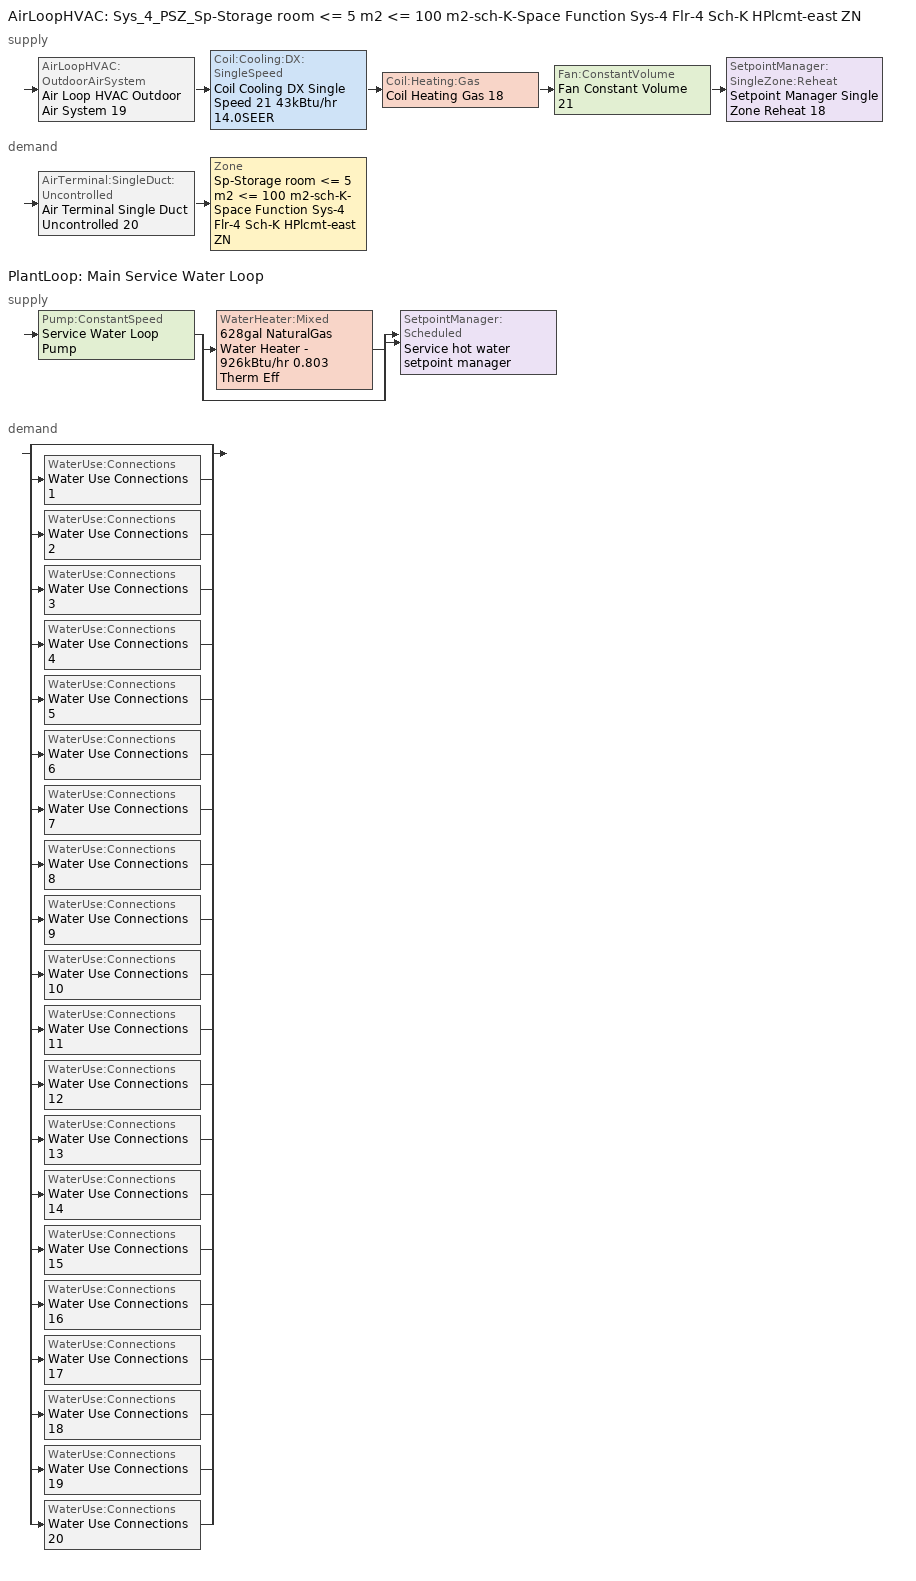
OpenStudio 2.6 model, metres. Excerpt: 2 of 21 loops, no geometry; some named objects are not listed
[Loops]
AirLoopHVAC 'Sys_4_PSZ_Sp-Storage room <= 5 m2 <= 100 m2-sch-K-Space Function Sys-4 Flr-4 Sch-K HPlcmt-east ZN'
 supply: AirLoopHVAC:OutdoorAirSystem 'Air Loop HVAC Outdoor Air System 19' > Coil:Cooling:DX:SingleSpeed 'Coil Cooling DX Single Speed 21 43kBtu/hr 14.0SEER' > Coil:Heating:Gas 'Coil Heating Gas 18' > Fan:ConstantVolume 'Fan Constant Volume 21' > SetpointManager:SingleZone:Reheat 'Setpoint Manager Single Zone Reheat 18'
 demand: AirTerminal:SingleDuct:Uncontrolled 'Air Terminal Single Duct Uncontrolled 20' > Zone 'Sp-Storage room <= 5 m2 <= 100 m2-sch-K-Space Function Sys-4 Flr-4 Sch-K HPlcmt-east ZN'
PlantLoop 'Main Service Water Loop'
 supply: Pump:ConstantSpeed 'Service Water Loop Pump' > split
  | WaterHeater:Mixed '628gal NaturalGas Water Heater - 926kBtu/hr 0.803 Therm Eff'
  | bypass
  join > SetpointManager:Scheduled 'Service hot water setpoint manager'
 demand: split
  | bypass
  | WaterUse:Connections 'Water Use Connections 1'
  | WaterUse:Connections 'Water Use Connections 2'
  | WaterUse:Connections 'Water Use Connections 3'
  | WaterUse:Connections 'Water Use Connections 4'
  | WaterUse:Connections 'Water Use Connections 5'
  | WaterUse:Connections 'Water Use Connections 6'
  | WaterUse:Connections 'Water Use Connections 7'
  | WaterUse:Connections 'Water Use Connections 8'
  | WaterUse:Connections 'Water Use Connections 9'
  | WaterUse:Connections 'Water Use Connections 10'
  | WaterUse:Connections 'Water Use Connections 11'
  | WaterUse:Connections 'Water Use Connections 12'
  | WaterUse:Connections 'Water Use Connections 13'
  | WaterUse:Connections 'Water Use Connections 14'
  | WaterUse:Connections 'Water Use Connections 15'
  | WaterUse:Connections 'Water Use Connections 16'
  | WaterUse:Connections 'Water Use Connections 17'
  | WaterUse:Connections 'Water Use Connections 18'
  | WaterUse:Connections 'Water Use Connections 19'
  | WaterUse:Connections 'Water Use Connections 20'
[Sizing:Zone]
Sp-Storage room <= 5 m2 <= 100 m2-sch-K-Space Function Sys-4 Flr-4 Sch-K HPlcmt-east ZN: Zone Cooling Design Supply Air Temperature Input Method=SupplyAirTemperature; Zone Cooling Design Supply Air Temperature {C}=13; Zone Cooling Design Supply Air Temperature Difference {deltaC}=11.11; Zone Heating Design Supply Air Temperature Input Method=SupplyAirTemperature; Zone Heating Design Supply Air Temperature {C}=43; Zone Heating Design Supply Air Temperature Difference {deltaC}=11.11; Zone Cooling Design Supply Air Humidity Ratio {kg-H2O/kg-air}=0.0085; Zone Heating Design Supply Air Humidity Ratio {kg-H2O/kg-air}=0.008; Zone Heating Sizing Factor=1.3; Zone Cooling Sizing Factor=1.1; Cooling Design Air Flow Method=DesignDay; Heating Design Air Flow Method=DesignDay; Account for Dedicated Outdoor Air System=No; Dedicated Outdoor Air System Control Strategy=NeutralSupplyAir; Dedicated Outdoor Air Low Setpoint Temperature for Design {C}=autosize; Dedicated Outdoor Air High Setpoint Temperature for Design {C}=autosize
[Zone equipment]
Sp-Storage room <= 5 m2 <= 100 m2-sch-K-Space Function Sys-4 Flr-4 Sch-K HPlcmt-east ZN: Air Terminal Single Duct Uncontrolled 20, Zone HVAC Baseboard Convective Water 20
[PlantLoop]
Main Service Water Loop: Glycol Concentration=0; Maximum Loop Temperature {C}=60; Minimum Loop Temperature {C}=10; Plant Loop Volume {m3}=Autocalculate; Load Distribution Scheme=Optimal
[Sizing:Plant]
Main Service Water Loop: Loop Type=Heating; Design Loop Exit Temperature {C}=60; Loop Design Temperature Difference {deltaC}=5; Sizing Option=NonCoincident; Zone Timesteps in Averaging Window=1; Coincident Sizing Factor Mode=None
[AirLoopHVAC]
Sys_4_PSZ_Sp-Storage room <= 5 m2 <= 100 m2-sch-K-Space Function Sys-4 Flr-4 Sch-K HPlcmt-east ZN: Availability Schedule=Sys_4_PSZ_Sp-Storage room <= 5 m2 <= 100 m2-sch-K-Space Function Sys-4 Flr-4 Sch-K HPlcmt-east ZN Occ Sch; Design Supply Air Flow Rate {m3/s}=AutoSize
[Sizing:System]
Sys_4_PSZ_Sp-Storage room <= 5 m2 <= 100 m2-sch-K-Space Function Sys-4 Flr-4 Sch-K HPlcmt-east ZN: Type of Load to Size On=Sensible; Design Outdoor Air Flow Rate {m3/s}=Autosize; Minimum System Air Flow Ratio=1; Preheat Design Temperature {C}=7; Preheat Design Humidity Ratio {kg-H2O/kg-Air}=0.008; Precool Design Temperature {C}=13; Precool Design Humidity Ratio {kg-H2O/kg-Air}=0.008; Central Cooling Design Supply Air Temperature {C}=13; Central Heating Design Supply Air Temperature {C}=43; Sizing Option=NonCoincident; 100% Outdoor Air in Cooling=No; 100% Outdoor Air in Heating=No; Central Cooling Design Supply Air Humidity Ratio {kg-H2O/kg-Air}=0.0085; Central Heating Design Supply Air Humidity Ratio {kg-H2O/kg-Air}=0.008; Cooling Design Air Flow Method=DesignDay; Cooling Design Air Flow Rate {m3/s}=0; Heating Design Air Flow Method=DesignDay; Heating Design Air Flow Rate {m3/s}=0; System Outdoor Air Method=ZoneSum; Zone Maximum Outdoor Air Fraction=1; Cooling Supply Air Flow Rate Per Floor Area {m3/s-m2}=0.00996765; Cooling Fraction of Autosized Cooling Supply Air Flow Rate=1; Cooling Supply Air Flow Rate Per Unit Cooling Capacity {m3/s-W}=3.94755e-05; Heating Supply Air Flow Rate Per Floor Area {m3/s-m2}=0.00996765; Heating Fraction of Autosized Heating Supply Air Flow Rate=1; Heating Fraction of Autosized Cooling Supply Air Flow Rate=1; Heating Supply Air Flow Rate Per Unit Heating Capacity {m3/s-W}=3.15882e-05; Cooling Design Capacity Method=CoolingDesignCapacity; Cooling Design Capacity {W}=autosize; Cooling Design Capacity Per Floor Area {W/m2}=234.7; Fraction of Autosized Cooling Design Capacity=1; Heating Design Capacity Method=HeatingDesignCapacity; Heating Design Capacity {W}=autosize; Heating Design Capacity Per Floor Area {W/m2}=157; Fraction of Autosized Heating Design Capacity=1; Central Cooling Capacity Control Method=OnOff
[Fan:ConstantVolume]
Fan Constant Volume 21: Availability Schedule=Always On Discrete; Fan Efficiency=0.39975; Pressure Rise {Pa}=640; Maximum Flow Rate {m3/s}=AutoSize; Motor Efficiency=0.615
[Coil:Cooling:DX:SingleSpeed]
Coil Cooling DX Single Speed 21 43kBtu/hr 14.0SEER: Availability Schedule=Always On Discrete; Rated Total Cooling Capacity {W}=autosize; Rated Sensible Heat Ratio=autosize; Rated COP {W/W}=3.8248; Rated Air Flow Rate {m3/s}=autosize; Rated Evaporator Fan Power Per Volume Flow Rate {W/(m3/s)}=773.3; Total Cooling Capacity Function of Temperature Curve=DXCOOL-NECB2011-REF-CAPFT; Total Cooling Capacity Function of Flow Fraction Curve=DXCOOL-NECB2011-REF-CAPFFLOW; Energy Input Ratio Function of Temperature Curve=DXCOOL-NECB2011-REF-COOLEIRFT; Energy Input Ratio Function of Flow Fraction Curve=DXCOOL-NECB2011-REF-COOLEIRFFLOW; Part Load Fraction Correlation Curve=DXCOOL-NECB2011-REF-COOLPLFFPLR; Condenser Type=AirCooled; Evaporative Condenser Effectiveness=0; Evaporative Condenser Air Flow Rate {m3/s}=Autosize; Evaporative Condenser Pump Rated Power Consumption {W}=Autosize; Crankcase Heater Capacity {W}=0; Maximum Outdoor Dry-Bulb Temperature for Crankcase Heater Operation {C}=0; Basin Heater Capacity {W/K}=0; Basin Heater Setpoint Temperature {C}=10
[Controller:OutdoorAir]
Controller Outdoor Air 19: Minimum Outdoor Air Flow Rate {m3/s}=autosize; Maximum Outdoor Air Flow Rate {m3/s}=Autosize; Economizer Control Type=NoEconomizer; Economizer Control Action Type=ModulateFlow; Economizer Maximum Limit Dry-Bulb Temperature {C}=28; Economizer Maximum Limit Enthalpy {J/kg}=64000; Economizer Minimum Limit Dry-Bulb Temperature {C}=-100; Lockout Type=NoLockout; Minimum Limit Type=FixedMinimum; Minimum Outdoor Air Schedule=Sys_4_PSZ_Sp-Storage room <= 5 m2 <= 100 m2-sch-K-Space Function Sys-4 Flr-4 Sch-K HPlcmt-east ZN Occ Sch; Controller Mechanical Ventilation=Controller Mechanical Ventilation 19; High Humidity Control=No; Heat Recovery Bypass Control Type=BypassWhenOAFlowGreaterThanMinimum
[Controller:MechanicalVentilation]
Controller Mechanical Ventilation 19: Availability Schedule=Always On Discrete; System Outdoor Air Method=ZoneSum
[AirLoopHVAC:OutdoorAirSystem]
Air Loop HVAC Outdoor Air System 19: Controller=Controller Outdoor Air 19
[SetpointManager:Scheduled]
Service hot water setpoint manager: Control Variable=Temperature; Schedule=Service Water Loop Temp - 140F
[AirTerminal:SingleDuct:Uncontrolled]
Air Terminal Single Duct Uncontrolled 20: Availability Schedule=Always On Discrete; Maximum Air Flow Rate {m3/s}=AutoSize
[Coil:Heating:Gas]
Coil Heating Gas 18: Availability Schedule=Always On Discrete; Gas Burner Efficiency=0.924; Nominal Capacity {W}=AutoSize; Parasitic Electric Load {W}=0; Part Load Fraction Correlation Curve=FURNACE-EFFPLR-NECB2011; Parasitic Gas Load {W}=0
[SetpointManager:SingleZone:Reheat]
Setpoint Manager Single Zone Reheat 18: Minimum Supply Air Temperature {C}=13; Maximum Supply Air Temperature {C}=43; Control Zone=Sp-Storage room <= 5 m2 <= 100 m2-sch-K-Space Function Sys-4 Flr-4 Sch-K HPlcmt-east ZN
[Pump:ConstantSpeed]
Service Water Loop Pump: Rated Flow Rate {m3/s}=autosize; Rated Pump Head {Pa}=898568; Rated Power Consumption {W}=autosize; Motor Efficiency=0.865; Fraction of Motor Inefficiencies to Fluid Stream=0; Pump Control Type=Intermittent; Design Power Sizing Method=PowerPerFlowPerPressure; Design Electric Power per Unit Flow Rate {W/(m3/s)}=348701.1; Design Shaft Power per Unit Flow Rate per Unit Head {W-s/m3-Pa}=1.28205
[WaterHeater:Mixed]
628gal NaturalGas Water Heater - 926kBtu/hr 0.803 Therm Eff: Tank Volume {m3}=2.37619; Setpoint Temperature Schedule=Service Water Loop Temp - 140F; Deadband Temperature Difference {deltaC}=2; Maximum Temperature Limit {C}=82.2222; Heater Control Type=Cycle; Heater Maximum Capacity {W}=271402; Heater Fuel Type=NaturalGas; Heater Thermal Efficiency=0.803381; Part Load Factor Curve=SWH-EFFFPLR-NECB2011; Off Cycle Parasitic Fuel Consumption Rate {W}=20; Off Cycle Parasitic Fuel Type=NaturalGas; Off Cycle Parasitic Heat Fraction to Tank=0.8; On Cycle Parasitic Fuel Type=NaturalGas; On Cycle Parasitic Heat Fraction to Tank=0; Ambient Temperature Indicator=Schedule; Ambient Temperature Schedule=Water Heater Ambient Temp Schedule - 70F; Off Cycle Loss Coefficient to Ambient Temperature {W/K}=23.5944; On Cycle Loss Coefficient to Ambient Temperature {W/K}=23.5944; Use Side Effectiveness=1; Source Side Effectiveness=1; Use Side Design Flow Rate {m3/s}=autosize; Source Side Design Flow Rate {m3/s}=autosize; Indirect Water Heating Recovery Time {hr}=1.5; Source Side Flow Control Mode=IndirectHeatPrimarySetpoint
[WaterUse:Connections]
Name | Water Use Equipment Name 1
Water Use Connections 1 | Convention centre exhibit space-space function Service Water Use 0.47gal/min
Water Use Connections 2 | Dormitory living quarters-space function Service Water Use 3.16gal/min
Water Use Connections 3 | Dwelling units general-space function Service Water Use 3.16gal/min
Water Use Connections 4 | Dwelling units long-term-space function Service Water Use 4.21gal/min
Water Use Connections 5 | Storage room <= 5 m2 <= 100 m2-sch-i-space function Service Water Use 0.63gal/min
Water Use Connections 6 | Storage room <= 5 m2 <= 100 m2-sch-j-space function Service Water Use 0.47gal/min
Water Use Connections 7 | Storage room <= 5 m2 <= 100 m2-sch-k-space function Service Water Use 0.47gal/min
Water Use Connections 8 | Storage room > 100 m2-sch-a-space function Service Water Use 0.63gal/min
Water Use Connections 9 | Storage room > 100 m2-sch-b-space function Service Water Use 0.47gal/min
Water Use Connections 10 | Storage room > 100 m2-sch-c-space function Service Water Use 0.47gal/min
Water Use Connections 11 | Storage room > 100 m2-sch-d-space function Service Water Use 0.47gal/min
Water Use Connections 12 | Storage room > 100 m2-sch-e-space function Service Water Use 0.47gal/min
Water Use Connections 13 | Storage room > 100 m2-sch-f-space function Service Water Use 0.47gal/min
Water Use Connections 14 | Storage room > 100 m2-sch-g-space function Service Water Use 0.47gal/min
Water Use Connections 15 | Storage room > 100 m2-sch-h-space function Service Water Use 0.47gal/min
Water Use Connections 16 | Storage room > 100 m2-sch-i-space function Service Water Use 0.63gal/min
Water Use Connections 17 | Storage room > 100 m2-sch-j-space function Service Water Use 0.47gal/min
Water Use Connections 18 | Storage room > 100 m2-sch-k-space function Service Water Use 0.47gal/min
Water Use Connections 19 | Vehicle maintenance area-space function Service Water Use 0.71gal/min
Water Use Connections 20 | Workshop-space function Service Water Use 0.47gal/min
[WaterUse:Equipment:Definition]
Name | Peak Flow Rate {m3/s} | Target Temperature Schedule | Sensible Fraction Schedule | Latent Fraction Schedule
Convention centre exhibit space-space function Service Water Use Def 0.47gal/min | 2.98757e-05 | Schedule Ruleset 5 | Schedule Ruleset 3 | Schedule Ruleset 4
Dormitory living quarters-space function Service Water Use Def 3.16gal/min | 0.000199171 | Schedule Ruleset 8 | Schedule Ruleset 6 | Schedule Ruleset 7
Dwelling units general-space function Service Water Use Def 3.16gal/min | 0.000199171 | Schedule Ruleset 11 | Schedule Ruleset 9 | Schedule Ruleset 10
Dwelling units long-term-space function Service Water Use Def 4.21gal/min | 0.000265562 | Schedule Ruleset 14 | Schedule Ruleset 12 | Schedule Ruleset 13
Storage room <= 5 m2 <= 100 m2-sch-i-space function Service Water Use Def 0.63gal/min | 3.98343e-05 | Schedule Ruleset 17 | Schedule Ruleset 15 | Schedule Ruleset 16
Storage room <= 5 m2 <= 100 m2-sch-j-space function Service Water Use Def 0.47gal/min | 2.98757e-05 | Schedule Ruleset 20 | Schedule Ruleset 18 | Schedule Ruleset 19
Storage room <= 5 m2 <= 100 m2-sch-k-space function Service Water Use Def 0.47gal/min | 2.98757e-05 | Schedule Ruleset 23 | Schedule Ruleset 21 | Schedule Ruleset 22
Storage room > 100 m2-sch-a-space function Service Water Use Def 0.63gal/min | 3.98343e-05 | Schedule Ruleset 26 | Schedule Ruleset 24 | Schedule Ruleset 25
Storage room > 100 m2-sch-b-space function Service Water Use Def 0.47gal/min | 2.98757e-05 | Schedule Ruleset 29 | Schedule Ruleset 27 | Schedule Ruleset 28
Storage room > 100 m2-sch-c-space function Service Water Use Def 0.47gal/min | 2.98757e-05 | Schedule Ruleset 32 | Schedule Ruleset 30 | Schedule Ruleset 31
Storage room > 100 m2-sch-d-space function Service Water Use Def 0.47gal/min | 2.98757e-05 | Schedule Ruleset 35 | Schedule Ruleset 33 | Schedule Ruleset 34
Storage room > 100 m2-sch-e-space function Service Water Use Def 0.47gal/min | 2.98757e-05 | Schedule Ruleset 38 | Schedule Ruleset 36 | Schedule Ruleset 37
Storage room > 100 m2-sch-f-space function Service Water Use Def 0.47gal/min | 2.98757e-05 | Schedule Ruleset 41 | Schedule Ruleset 39 | Schedule Ruleset 40
Storage room > 100 m2-sch-g-space function Service Water Use Def 0.47gal/min | 2.98757e-05 | Schedule Ruleset 44 | Schedule Ruleset 42 | Schedule Ruleset 43
Storage room > 100 m2-sch-h-space function Service Water Use Def 0.47gal/min | 2.98757e-05 | Schedule Ruleset 47 | Schedule Ruleset 45 | Schedule Ruleset 46
Storage room > 100 m2-sch-i-space function Service Water Use Def 0.63gal/min | 3.98343e-05 | Schedule Ruleset 50 | Schedule Ruleset 48 | Schedule Ruleset 49
Storage room > 100 m2-sch-j-space function Service Water Use Def 0.47gal/min | 2.98757e-05 | Schedule Ruleset 53 | Schedule Ruleset 51 | Schedule Ruleset 52
Storage room > 100 m2-sch-k-space function Service Water Use Def 0.47gal/min | 2.98757e-05 | Schedule Ruleset 56 | Schedule Ruleset 54 | Schedule Ruleset 55
Vehicle maintenance area-space function Service Water Use Def 0.71gal/min | 4.48135e-05 | Schedule Ruleset 59 | Schedule Ruleset 57 | Schedule Ruleset 58
Workshop-space function Service Water Use Def 0.47gal/min | 2.98757e-05 | Schedule Ruleset 62 | Schedule Ruleset 60 | Schedule Ruleset 61
[WaterUse:Equipment]
Name | Water Use Equipment Definition | Space | Flow Rate Fraction Schedule
Convention centre exhibit space-space function Service Water Use 0.47gal/min | Convention centre exhibit space-space function Service Water Use Def 0.47gal/min | Convention centre exhibit space-Space Function | NECB-C-Service Water Heating
Dormitory living quarters-space function Service Water Use 3.16gal/min | Dormitory living quarters-space function Service Water Use Def 3.16gal/min | Dormitory living quarters-Space Function | NECB-G-Service Water Heating
Dwelling units general-space function Service Water Use 3.16gal/min | Dwelling units general-space function Service Water Use Def 3.16gal/min | Dwelling units general-Space Function | NECB-G-Service Water Heating
Dwelling units long-term-space function Service Water Use 4.21gal/min | Dwelling units long-term-space function Service Water Use Def 4.21gal/min | Dwelling units long-term-Space Function | NECB-J-Service Water Heating
Storage room <= 5 m2 <= 100 m2-sch-i-space function Service Water Use 0.63gal/min | Storage room <= 5 m2 <= 100 m2-sch-i-space function Service Water Use Def 0.63gal/min | Storage room <= 5 m2 <= 100 m2-sch-I-Space Function | NECB-I-Service Water Heating
Storage room <= 5 m2 <= 100 m2-sch-j-space function Service Water Use 0.47gal/min | Storage room <= 5 m2 <= 100 m2-sch-j-space function Service Water Use Def 0.47gal/min | Storage room <= 5 m2 <= 100 m2-sch-J-Space Function | NECB-J-Service Water Heating
Storage room <= 5 m2 <= 100 m2-sch-k-space function Service Water Use 0.47gal/min | Storage room <= 5 m2 <= 100 m2-sch-k-space function Service Water Use Def 0.47gal/min | Storage room <= 5 m2 <= 100 m2-sch-K-Space Function | NECB-K-Service Water Heating
Storage room > 100 m2-sch-a-space function Service Water Use 0.63gal/min | Storage room > 100 m2-sch-a-space function Service Water Use Def 0.63gal/min | Storage room > 100 m2-sch-A-Space Function | NECB-A-Service Water Heating
Storage room > 100 m2-sch-b-space function Service Water Use 0.47gal/min | Storage room > 100 m2-sch-b-space function Service Water Use Def 0.47gal/min | Storage room > 100 m2-sch-B-Space Function | NECB-B-Service Water Heating
Storage room > 100 m2-sch-c-space function Service Water Use 0.47gal/min | Storage room > 100 m2-sch-c-space function Service Water Use Def 0.47gal/min | Storage room > 100 m2-sch-C-Space Function | NECB-C-Service Water Heating
Storage room > 100 m2-sch-d-space function Service Water Use 0.47gal/min | Storage room > 100 m2-sch-d-space function Service Water Use Def 0.47gal/min | Storage room > 100 m2-sch-D-Space Function | NECB-D-Service Water Heating
Storage room > 100 m2-sch-e-space function Service Water Use 0.47gal/min | Storage room > 100 m2-sch-e-space function Service Water Use Def 0.47gal/min | Storage room > 100 m2-sch-E-Space Function | NECB-E-Service Water Heating
Storage room > 100 m2-sch-f-space function Service Water Use 0.47gal/min | Storage room > 100 m2-sch-f-space function Service Water Use Def 0.47gal/min | Storage room > 100 m2-sch-F-Space Function | NECB-F-Service Water Heating
Storage room > 100 m2-sch-g-space function Service Water Use 0.47gal/min | Storage room > 100 m2-sch-g-space function Service Water Use Def 0.47gal/min | Storage room > 100 m2-sch-G-Space Function | NECB-G-Service Water Heating
Storage room > 100 m2-sch-h-space function Service Water Use 0.47gal/min | Storage room > 100 m2-sch-h-space function Service Water Use Def 0.47gal/min | Storage room > 100 m2-sch-H-Space Function | NECB-H-Service Water Heating
Storage room > 100 m2-sch-i-space function Service Water Use 0.63gal/min | Storage room > 100 m2-sch-i-space function Service Water Use Def 0.63gal/min | Storage room > 100 m2-sch-I-Space Function | NECB-I-Service Water Heating
Storage room > 100 m2-sch-j-space function Service Water Use 0.47gal/min | Storage room > 100 m2-sch-j-space function Service Water Use Def 0.47gal/min | Storage room > 100 m2-sch-J-Space Function | NECB-J-Service Water Heating
Storage room > 100 m2-sch-k-space function Service Water Use 0.47gal/min | Storage room > 100 m2-sch-k-space function Service Water Use Def 0.47gal/min | Storage room > 100 m2-sch-K-Space Function | NECB-K-Service Water Heating
Vehicle maintenance area-space function Service Water Use 0.71gal/min | Vehicle maintenance area-space function Service Water Use Def 0.71gal/min | Vehicle maintenance area-Space Function | NECB-E-Service Water Heating
Workshop-space function Service Water Use 0.47gal/min | Workshop-space function Service Water Use Def 0.47gal/min | Workshop-Space Function | NECB-A-Service Water Heating
[Schedule:Ruleset]
Service Water Loop Temp - 140F: Default Day Schedule=Service Water Loop Temp - 140F Default
Water Heater Ambient Temp Schedule - 70F: Default Day Schedule=Water Heater Ambient Temp Schedule - 70F Default
Schedule Ruleset 3: Default Day Schedule=Schedule Day 6
Schedule Ruleset 4: Default Day Schedule=Schedule Day 7
Schedule Ruleset 5: Default Day Schedule=Schedule Day 8
NECB-C-Service Water Heating: Default Day Schedule=NECB-C-Service Water Heating Default
Schedule Ruleset 6: Default Day Schedule=Schedule Day 9
Schedule Ruleset 7: Default Day Schedule=Schedule Day 10
Schedule Ruleset 8: Default Day Schedule=Schedule Day 11
NECB-G-Service Water Heating: Default Day Schedule=NECB-G-Service Water Heating Default
Schedule Ruleset 9: Default Day Schedule=Schedule Day 12
Schedule Ruleset 10: Default Day Schedule=Schedule Day 13
Schedule Ruleset 11: Default Day Schedule=Schedule Day 14
Schedule Ruleset 12: Default Day Schedule=Schedule Day 15
Schedule Ruleset 13: Default Day Schedule=Schedule Day 16
Schedule Ruleset 14: Default Day Schedule=Schedule Day 17
NECB-J-Service Water Heating: Default Day Schedule=NECB-J-Service Water Heating Default
Schedule Ruleset 15: Default Day Schedule=Schedule Day 18
Schedule Ruleset 16: Default Day Schedule=Schedule Day 19
Schedule Ruleset 17: Default Day Schedule=Schedule Day 20
NECB-I-Service Water Heating: Default Day Schedule=NECB-I-Service Water Heating Default
Schedule Ruleset 18: Default Day Schedule=Schedule Day 21
Schedule Ruleset 19: Default Day Schedule=Schedule Day 22
Schedule Ruleset 20: Default Day Schedule=Schedule Day 23
Schedule Ruleset 21: Default Day Schedule=Schedule Day 24
Schedule Ruleset 22: Default Day Schedule=Schedule Day 25
Schedule Ruleset 23: Default Day Schedule=Schedule Day 26
NECB-K-Service Water Heating: Default Day Schedule=NECB-K-Service Water Heating Default
Schedule Ruleset 24: Default Day Schedule=Schedule Day 27
Schedule Ruleset 25: Default Day Schedule=Schedule Day 28
Schedule Ruleset 26: Default Day Schedule=Schedule Day 29
NECB-A-Service Water Heating: Default Day Schedule=NECB-A-Service Water Heating Default
Schedule Ruleset 27: Default Day Schedule=Schedule Day 30
Schedule Ruleset 28: Default Day Schedule=Schedule Day 31
Schedule Ruleset 29: Default Day Schedule=Schedule Day 32
NECB-B-Service Water Heating: Default Day Schedule=NECB-B-Service Water Heating Default
Schedule Ruleset 30: Default Day Schedule=Schedule Day 33
Schedule Ruleset 31: Default Day Schedule=Schedule Day 34
Schedule Ruleset 32: Default Day Schedule=Schedule Day 35
Schedule Ruleset 33: Default Day Schedule=Schedule Day 36
Schedule Ruleset 34: Default Day Schedule=Schedule Day 37
Schedule Ruleset 35: Default Day Schedule=Schedule Day 38
NECB-D-Service Water Heating: Default Day Schedule=NECB-D-Service Water Heating Default
Schedule Ruleset 36: Default Day Schedule=Schedule Day 39
Schedule Ruleset 37: Default Day Schedule=Schedule Day 40
Schedule Ruleset 38: Default Day Schedule=Schedule Day 41
NECB-E-Service Water Heating: Default Day Schedule=NECB-E-Service Water Heating Default
Schedule Ruleset 39: Default Day Schedule=Schedule Day 42
Schedule Ruleset 40: Default Day Schedule=Schedule Day 43
Schedule Ruleset 41: Default Day Schedule=Schedule Day 44
NECB-F-Service Water Heating: Default Day Schedule=NECB-F-Service Water Heating Default
Schedule Ruleset 42: Default Day Schedule=Schedule Day 45
Schedule Ruleset 43: Default Day Schedule=Schedule Day 46
Schedule Ruleset 44: Default Day Schedule=Schedule Day 47
Schedule Ruleset 45: Default Day Schedule=Schedule Day 48
Schedule Ruleset 46: Default Day Schedule=Schedule Day 49
Schedule Ruleset 47: Default Day Schedule=Schedule Day 50
NECB-H-Service Water Heating: Default Day Schedule=NECB-H-Service Water Heating Default
Schedule Ruleset 48: Default Day Schedule=Schedule Day 51
Schedule Ruleset 49: Default Day Schedule=Schedule Day 52
Schedule Ruleset 50: Default Day Schedule=Schedule Day 53
Schedule Ruleset 51: Default Day Schedule=Schedule Day 54
Schedule Ruleset 52: Default Day Schedule=Schedule Day 55
Schedule Ruleset 53: Default Day Schedule=Schedule Day 56
Schedule Ruleset 54: Default Day Schedule=Schedule Day 57
Schedule Ruleset 55: Default Day Schedule=Schedule Day 58
Schedule Ruleset 56: Default Day Schedule=Schedule Day 59
Schedule Ruleset 57: Default Day Schedule=Schedule Day 60
Schedule Ruleset 58: Default Day Schedule=Schedule Day 61
Schedule Ruleset 59: Default Day Schedule=Schedule Day 62
Schedule Ruleset 60: Default Day Schedule=Schedule Day 63
Schedule Ruleset 61: Default Day Schedule=Schedule Day 64
Schedule Ruleset 62: Default Day Schedule=Schedule Day 65
Sys_4_PSZ_Sp-Storage room <= 5 m2 <= 100 m2-sch-K-Space Function Sys-4 Flr-4 Sch-K HPlcmt-east ZN Occ Sch: Default Day Schedule=Sys_4_PSZ_Sp-Storage room <= 5 m2 <= 100 m2-sch-K-Space Function Sys-4 Flr-4 Sch-K HPlcmt-east ZN Occ Sch Default; Summer Design Day Schedule=Sys_4_PSZ_Sp-Storage room <= 5 m2 <= 100 m2-sch-K-Space Function Sys-4 Flr-4 Sch-K HPlcmt-east ZN Occ Sch Summer Design Day; Winter Design Day Schedule=Sys_4_PSZ_Sp-Storage room <= 5 m2 <= 100 m2-sch-K-Space Function Sys-4 Flr-4 Sch-K HPlcmt-east ZN Occ Sch Winter Design Day
[Schedule:Day]
Service Water Loop Temp - 140F Default; Schedule Day 8; Schedule Day 11; Schedule Day 14; Schedule Day 17; Schedule Day 20; Schedule Day 23; Schedule Day 26; Schedule Day 29; Schedule Day 32; Schedule Day 35; Schedule Day 38; Schedule Day 41; Schedule Day 44; Schedule Day 47; Schedule Day 50; Schedule Day 53; Schedule Day 56; Schedule Day 59; Schedule Day 62; Schedule Day 65: 24, 0, 60
Water Heater Ambient Temp Schedule - 70F Default: 24, 0, 21.1111
Schedule Day 6; Schedule Day 9; Schedule Day 12; Schedule Day 15; Schedule Day 18; Schedule Day 21; Schedule Day 24; Schedule Day 27; Schedule Day 30; Schedule Day 33; Schedule Day 36; Schedule Day 39; Schedule Day 42; Schedule Day 45; Schedule Day 48; Schedule Day 51; Schedule Day 54; Schedule Day 57; Schedule Day 60; Schedule Day 63: 24, 0, 0.2
Schedule Day 7; Schedule Day 10; Schedule Day 13; Schedule Day 16; Schedule Day 19; Schedule Day 22; Schedule Day 25; Schedule Day 28; NECB-A-Service Water Heating Sat Day; NECB-A-Service Water Heating Sun|Hol Day; Schedule Day 31; Schedule Day 34; Schedule Day 37; NECB-D-Service Water Heating Sat Day; NECB-D-Service Water Heating Sun|Hol Day; Schedule Day 40; NECB-E-Service Water Heating Sun|Hol Day; Schedule Day 43; Schedule Day 46; Schedule Day 49; Schedule Day 52; Schedule Day 55; Schedule Day 58; Schedule Day 61; Schedule Day 64: 24, 0, 0.05
NECB-C-Service Water Heating Default; NECB-C-Service Water Heating Default|Wkdy Day: 8, 0, 0.05, 9, 0, 0.1, 10, 0, 0.2, 11, 0, 0.3, 12, 0, 0.4, 16, 0, 0.8, 17, 0, 0.6, 18, 0, 0.4, 19, 0, 0.3, 21, 0, 0.2, 24, 0, 0.05
NECB-C-Service Water Heating Sat Day: 8, 0, 0.05, 9, 0, 0.1, 10, 0, 0.2, 11, 0, 0.3, 12, 0, 0.5, 16, 0, 0.9, 17, 0, 0.7, 18, 0, 0.5, 19, 0, 0.3, 21, 0, 0.2, 24, 0, 0.05
NECB-C-Service Water Heating Sun|Hol Day: 8, 0, 0.05, 9, 0, 0.1, 10, 0, 0.2, 11, 0, 0.3, 12, 0, 0.5, 17, 0, 0.9, 18, 0, 0.5, 19, 0, 0.3, 24, 0, 0.05
NECB-G-Service Water Heating Default; NECB-G-Service Water Heating Default|Wkdy Day: 1, 0, 0.1, 6, 0, 0.05, 7, 0, 0.2, 8, 0, 0.8, 9, 0, 0.7, 10, 0, 0.5, 11, 0, 0.4, 14, 0, 0.2, 15, 0, 0.3, 17, 0, 0.5, 19, 0, 0.7, 21, 0, 0.4, 23, 0, 0.2, 24, 0, 0.1
NECB-G-Service Water Heating Sat Day: 1, 0, 0.1, 7, 0, 0.05, 8, 0, 0.2, 11, 0, 0.5, 15, 0, 0.3, 16, 0, 0.7, 17, 0, 0.9, 19, 0, 0.7, 20, 0, 0.6, 21, 0, 0.5, 22, 0, 0.4, 23, 0, 0.3, 24, 0, 0.2
NECB-G-Service Water Heating Sun|Hol Day: 1, 0, 0.1, 8, 0, 0.05, 9, 0, 0.2, 11, 0, 0.3, 13, 0, 0.2, 14, 0, 0.3, 15, 0, 0.4, 16, 0, 0.5, 17, 0, 0.6, 18, 0, 0.7, 19, 0, 0.4, 20, 0, 0.3, 24, 0, 0.2
NECB-J-Service Water Heating Default; NECB-J-Service Water Heating Default|Wkdy Day: 5, 0, 0.1, 6, 0, 0.2, 7, 0, 0.4, 21, 0, 0.6, 22, 0, 0.3, 24, 0, 0.1
NECB-J-Service Water Heating Sat Day: 1, 0, 0.5, 2, 0, 0.3, 3, 0, 0.2, 5, 0, 0.1, 6, 0, 0.2, 7, 0, 0.4, 8, 0, 0.5, 9, 0, 0.8, 10, 0, 0.6, 15, 0, 0.5, 16, 0, 0.4, 19, 0, 0.3, 20, 0, 0.5, 24, 0, 0.7
NECB-J-Service Water Heating Sun|Hol Day: 1, 0, 0.5, 2, 0, 0.3, 3, 0, 0.2, 5, 0, 0.1, 6, 0, 0.2, 8, 0, 0.4, 9, 0, 0.6, 10, 0, 0.9, 11, 0, 0.7, 14, 0, 0.5, 15, 0, 0.4, 19, 0, 0.3, 20, 0, 0.4, 24, 0, 0.6
NECB-I-Service Water Heating Default; NECB-I-Service Water Heating Default|Wkdy Day: 1, 0, 0.2, 15, 0, 0.05, 18, 0, 0.2, 19, 0, 0.4, 22, 0, 0.9, 23, 0, 0.8, 24, 0, 0.6
NECB-I-Service Water Heating Sat Day: 1, 0, 0.2, 10, 0, 0.05, 13, 0, 0.2, 14, 0, 0.4, 15, 0, 0.8, 16, 0, 0.9, 17, 0, 0.8, 18, 0, 0.6, 20, 0, 0.4, 22, 0, 0.9, 23, 0, 0.8, 24, 0, 0.6
NECB-I-Service Water Heating Sun|Hol Day: 8, 0, 0.05, 9, 0, 0.1, 10, 0, 0.2, 12, 0, 0.4, 13, 0, 0.2, 14, 0, 0.1, 24, 0, 0.05
NECB-K-Service Water Heating Default; NECB-K-Service Water Heating Default|Wkdy Day; NECB-K-Service Water Heating Sat Day; NECB-K-Service Water Heating Sun|Hol Day: 24, 0, 0
NECB-A-Service Water Heating Default; NECB-A-Service Water Heating Default|Wkdy Day: 7, 0, 0.05, 8, 0, 0.1, 10, 0, 0.5, 16, 0, 0.9, 17, 0, 0.7, 18, 0, 0.5, 19, 0, 0.3, 22, 0, 0.2, 24, 0, 0.05
NECB-B-Service Water Heating Default; NECB-B-Service Water Heating Default|Wkdy Day: 1, 0, 0.6, 2, 0, 0.5, 9, 0, 0.05, 11, 0, 0.7, 12, 0, 0.4, 13, 0, 0.5, 15, 0, 0.6, 16, 0, 0.4, 18, 0, 0.3, 19, 0, 0.4, 20, 0, 0.5, 22, 0, 0.8, 24, 0, 0.9
NECB-B-Service Water Heating Sat Day: 1, 0, 0.7, 2, 0, 0.6, 9, 0, 0.05, 11, 0, 0.7, 12, 0, 0.4, 13, 0, 0.5, 15, 0, 0.6, 16, 0, 0.4, 18, 0, 0.3, 19, 0, 0.4, 20, 0, 0.5, 22, 0, 0.8, 24, 0, 0.9
NECB-B-Service Water Heating Sun|Hol Day: 1, 0, 0.5, 2, 0, 0.6, 9, 0, 0.05, 11, 0, 0.7, 12, 0, 0.4, 13, 0, 0.5, 15, 0, 0.6, 16, 0, 0.4, 18, 0, 0.3, 19, 0, 0.4, 20, 0, 0.5, 22, 0, 0.8, 24, 0, 0.5
NECB-D-Service Water Heating Default; NECB-D-Service Water Heating Default|Wkdy Day: 8, 0, 0.05, 10, 0, 0.5, 16, 0, 0.9, 17, 0, 0.7, 18, 0, 0.3, 21, 0, 0.5, 22, 0, 0.3, 24, 0, 0.05
NECB-E-Service Water Heating Default; NECB-E-Service Water Heating Default|Wkdy Day: 8, 0, 0.05, 9, 0, 0.1, 10, 0, 0.4, 12, 0, 0.5, 13, 0, 0.7, 14, 0, 0.9, 15, 0, 0.8, 16, 0, 0.7, 17, 0, 0.8, 18, 0, 0.3, 24, 0, 0.05
NECB-E-Service Water Heating Sat Day: 10, 0, 0.05, 12, 0, 0.2, 13, 0, 0.4, 16, 0, 0.2, 24, 0, 0.05
NECB-F-Service Water Heating Default; NECB-F-Service Water Heating Default|Wkdy Day; NECB-F-Service Water Heating Sat Day; NECB-F-Service Water Heating Sun|Hol Day: 1, 0, 0.35, 2, 0, 0.21, 3, 0, 0.14, 5, 0, 0.07, 6, 0, 0.14, 7, 0, 0.28, 8, 0, 0.42, 9, 0, 0.63, 10, 0, 0.49, 12, 0, 0.35, 13, 0, 0.28, 14, 0, 0.35, 15, 0, 0.28, 19, 0, 0.21, 20, 0, 0.35, 24, 0, 0.49
NECB-H-Service Water Heating Default; NECB-H-Service Water Heating Default|Wkdy Day; NECB-H-Service Water Heating Sat Day; NECB-H-Service Water Heating Sun|Hol Day: 24, 0, 0.9
Sys_4_PSZ_Sp-Storage room <= 5 m2 <= 100 m2-sch-K-Space Function Sys-4 Flr-4 Sch-K HPlcmt-east ZN Occ Sch Default; Sys_4_PSZ_Sp-Storage room <= 5 m2 <= 100 m2-sch-K-Space Function Sys-4 Flr-4 Sch-K HPlcmt-east ZN Occ Sch Winter Design Day; Sys_4_PSZ_Sp-Storage room <= 5 m2 <= 100 m2-sch-K-Space Function Sys-4 Flr-4 Sch-K HPlcmt-east ZN Occ Sch Summer Design Day: 24, 0, 1
Sys_4_PSZ_Sp-Storage room <= 5 m2 <= 100 m2-sch-K-Space Function Sys-4 Flr-4 Sch-K HPlcmt-east ZN Occ Sch Monday; Sys_4_PSZ_Sp-Storage room <= 5 m2 <= 100 m2-sch-K-Space Function Sys-4 Flr-4 Sch-K HPlcmt-east ZN Occ Sch Tuesday; Sys_4_PSZ_Sp-Storage room <= 5 m2 <= 100 m2-sch-K-Space Function Sys-4 Flr-4 Sch-K HPlcmt-east ZN Occ Sch Wednesday; Sys_4_PSZ_Sp-Storage room <= 5 m2 <= 100 m2-sch-K-Space Function Sys-4 Flr-4 Sch-K HPlcmt-east ZN Occ Sch Thursday; Sys_4_PSZ_Sp-Storage room <= 5 m2 <= 100 m2-sch-K-Space Function Sys-4 Flr-4 Sch-K HPlcmt-east ZN Occ Sch Friday; Sys_4_PSZ_Sp-Storage room <= 5 m2 <= 100 m2-sch-K-Space Function Sys-4 Flr-4 Sch-K HPlcmt-east ZN Occ Sch Saturday; Sys_4_PSZ_Sp-Storage room <= 5 m2 <= 100 m2-sch-K-Space Function Sys-4 Flr-4 Sch-K HPlcmt-east ZN Occ Sch Sunday: 6, 0, 0, 20, 0, 1, 24, 0, 0
[Schedule:Rule] Date Specification Type=DateRange; Start Month=1; Start Day=1; End Month=12
Name | Schedule Ruleset | Rule Order | Day Schedule | Apply Monday | Apply Tuesday | Apply Wednesday | Apply Thursday | Apply Friday | End Day | Apply Saturday | Apply Sunday
Schedule Rule 173 | NECB-C-Service Water Heating | 2 | NECB-C-Service Water Heating Default|Wkdy Day | Yes | Yes | Yes | Yes | Yes | 31
Schedule Rule 174 | NECB-C-Service Water Heating | 1 | NECB-C-Service Water Heating Sat Day |  |  |  |  |  | 31 | Yes
Schedule Rule 175 | NECB-C-Service Water Heating | 0 | NECB-C-Service Water Heating Sun|Hol Day |  |  |  |  |  | 31 |  | Yes
Schedule Rule 176 | NECB-G-Service Water Heating | 2 | NECB-G-Service Water Heating Default|Wkdy Day | Yes | Yes | Yes | Yes | Yes | 31
Schedule Rule 177 | NECB-G-Service Water Heating | 1 | NECB-G-Service Water Heating Sat Day |  |  |  |  |  | 31 | Yes
Schedule Rule 178 | NECB-G-Service Water Heating | 0 | NECB-G-Service Water Heating Sun|Hol Day |  |  |  |  |  | 31 |  | Yes
Schedule Rule 179 | NECB-J-Service Water Heating | 2 | NECB-J-Service Water Heating Default|Wkdy Day | Yes | Yes | Yes | Yes | Yes | 31
Schedule Rule 180 | NECB-J-Service Water Heating | 1 | NECB-J-Service Water Heating Sat Day |  |  |  |  |  | 31 | Yes
Schedule Rule 181 | NECB-J-Service Water Heating | 0 | NECB-J-Service Water Heating Sun|Hol Day |  |  |  |  |  | 31 |  | Yes
Schedule Rule 182 | NECB-I-Service Water Heating | 2 | NECB-I-Service Water Heating Default|Wkdy Day | Yes | Yes | Yes | Yes | Yes | 31
Schedule Rule 183 | NECB-I-Service Water Heating | 1 | NECB-I-Service Water Heating Sat Day |  |  |  |  |  | 31 | Yes
Schedule Rule 184 | NECB-I-Service Water Heating | 0 | NECB-I-Service Water Heating Sun|Hol Day |  |  |  |  |  | 31 |  | Yes
Schedule Rule 185 | NECB-K-Service Water Heating | 2 | NECB-K-Service Water Heating Default|Wkdy Day | Yes | Yes | Yes | Yes | Yes | 31
Schedule Rule 186 | NECB-K-Service Water Heating | 1 | NECB-K-Service Water Heating Sat Day |  |  |  |  |  | 31 | Yes
Schedule Rule 187 | NECB-K-Service Water Heating | 0 | NECB-K-Service Water Heating Sun|Hol Day |  |  |  |  |  | 31 |  | Yes
Schedule Rule 188 | NECB-A-Service Water Heating | 2 | NECB-A-Service Water Heating Default|Wkdy Day | Yes | Yes | Yes | Yes | Yes | 31
Schedule Rule 189 | NECB-A-Service Water Heating | 1 | NECB-A-Service Water Heating Sat Day |  |  |  |  |  | 31 | Yes
Schedule Rule 190 | NECB-A-Service Water Heating | 0 | NECB-A-Service Water Heating Sun|Hol Day |  |  |  |  |  | 31 |  | Yes
Schedule Rule 191 | NECB-B-Service Water Heating | 2 | NECB-B-Service Water Heating Default|Wkdy Day | Yes | Yes | Yes | Yes | Yes | 31
Schedule Rule 192 | NECB-B-Service Water Heating | 1 | NECB-B-Service Water Heating Sat Day |  |  |  |  |  | 31 | Yes
Schedule Rule 193 | NECB-B-Service Water Heating | 0 | NECB-B-Service Water Heating Sun|Hol Day |  |  |  |  |  | 31 |  | Yes
Schedule Rule 194 | NECB-D-Service Water Heating | 2 | NECB-D-Service Water Heating Default|Wkdy Day | Yes | Yes | Yes | Yes | Yes | 31
Schedule Rule 195 | NECB-D-Service Water Heating | 1 | NECB-D-Service Water Heating Sat Day |  |  |  |  |  | 31 | Yes
Schedule Rule 196 | NECB-D-Service Water Heating | 0 | NECB-D-Service Water Heating Sun|Hol Day |  |  |  |  |  | 31 |  | Yes
Schedule Rule 197 | NECB-E-Service Water Heating | 2 | NECB-E-Service Water Heating Default|Wkdy Day | Yes | Yes | Yes | Yes | Yes | 31
Schedule Rule 198 | NECB-E-Service Water Heating | 1 | NECB-E-Service Water Heating Sat Day |  |  |  |  |  | 31 | Yes
Schedule Rule 199 | NECB-E-Service Water Heating | 0 | NECB-E-Service Water Heating Sun|Hol Day |  |  |  |  |  | 31 |  | Yes
Schedule Rule 200 | NECB-F-Service Water Heating | 2 | NECB-F-Service Water Heating Default|Wkdy Day | Yes | Yes | Yes | Yes | Yes | 31
Schedule Rule 201 | NECB-F-Service Water Heating | 1 | NECB-F-Service Water Heating Sat Day |  |  |  |  |  | 31 | Yes
Schedule Rule 202 | NECB-F-Service Water Heating | 0 | NECB-F-Service Water Heating Sun|Hol Day |  |  |  |  |  | 31 |  | Yes
Schedule Rule 203 | NECB-H-Service Water Heating | 2 | NECB-H-Service Water Heating Default|Wkdy Day | Yes | Yes | Yes | Yes | Yes | 31
Schedule Rule 204 | NECB-H-Service Water Heating | 1 | NECB-H-Service Water Heating Sat Day |  |  |  |  |  | 31 | Yes
Schedule Rule 205 | NECB-H-Service Water Heating | 0 | NECB-H-Service Water Heating Sun|Hol Day |  |  |  |  |  | 31 |  | Yes
Sys_4_PSZ_Sp-Storage room <= 5 m2 <= 100 m2-sch-K-Space Function Sys-4 Flr-4 Sch-K HPlcmt-east ZN Occ Sch Monday Rule | Sys_4_PSZ_Sp-Storage room <= 5 m2 <= 100 m2-sch-K-Space Function Sys-4 Flr-4 Sch-K HPlcmt-east ZN Occ Sch | 6 | Sys_4_PSZ_Sp-Storage room <= 5 m2 <= 100 m2-sch-K-Space Function Sys-4 Flr-4 Sch-K HPlcmt-east ZN Occ Sch Monday | Yes |  |  |  |  | 25
Sys_4_PSZ_Sp-Storage room <= 5 m2 <= 100 m2-sch-K-Space Function Sys-4 Flr-4 Sch-K HPlcmt-east ZN Occ Sch Tuesday Rule | Sys_4_PSZ_Sp-Storage room <= 5 m2 <= 100 m2-sch-K-Space Function Sys-4 Flr-4 Sch-K HPlcmt-east ZN Occ Sch | 5 | Sys_4_PSZ_Sp-Storage room <= 5 m2 <= 100 m2-sch-K-Space Function Sys-4 Flr-4 Sch-K HPlcmt-east ZN Occ Sch Tuesday |  | Yes |  |  |  | 26
Sys_4_PSZ_Sp-Storage room <= 5 m2 <= 100 m2-sch-K-Space Function Sys-4 Flr-4 Sch-K HPlcmt-east ZN Occ Sch Wednesday Rule | Sys_4_PSZ_Sp-Storage room <= 5 m2 <= 100 m2-sch-K-Space Function Sys-4 Flr-4 Sch-K HPlcmt-east ZN Occ Sch | 4 | Sys_4_PSZ_Sp-Storage room <= 5 m2 <= 100 m2-sch-K-Space Function Sys-4 Flr-4 Sch-K HPlcmt-east ZN Occ Sch Wednesday |  |  | Yes |  |  | 27
Sys_4_PSZ_Sp-Storage room <= 5 m2 <= 100 m2-sch-K-Space Function Sys-4 Flr-4 Sch-K HPlcmt-east ZN Occ Sch Thursday Rule | Sys_4_PSZ_Sp-Storage room <= 5 m2 <= 100 m2-sch-K-Space Function Sys-4 Flr-4 Sch-K HPlcmt-east ZN Occ Sch | 3 | Sys_4_PSZ_Sp-Storage room <= 5 m2 <= 100 m2-sch-K-Space Function Sys-4 Flr-4 Sch-K HPlcmt-east ZN Occ Sch Thursday |  |  |  | Yes |  | 28
Sys_4_PSZ_Sp-Storage room <= 5 m2 <= 100 m2-sch-K-Space Function Sys-4 Flr-4 Sch-K HPlcmt-east ZN Occ Sch Friday Rule | Sys_4_PSZ_Sp-Storage room <= 5 m2 <= 100 m2-sch-K-Space Function Sys-4 Flr-4 Sch-K HPlcmt-east ZN Occ Sch | 2 | Sys_4_PSZ_Sp-Storage room <= 5 m2 <= 100 m2-sch-K-Space Function Sys-4 Flr-4 Sch-K HPlcmt-east ZN Occ Sch Friday |  |  |  |  | Yes | 29
Sys_4_PSZ_Sp-Storage room <= 5 m2 <= 100 m2-sch-K-Space Function Sys-4 Flr-4 Sch-K HPlcmt-east ZN Occ Sch Saturday Rule | Sys_4_PSZ_Sp-Storage room <= 5 m2 <= 100 m2-sch-K-Space Function Sys-4 Flr-4 Sch-K HPlcmt-east ZN Occ Sch | 1 | Sys_4_PSZ_Sp-Storage room <= 5 m2 <= 100 m2-sch-K-Space Function Sys-4 Flr-4 Sch-K HPlcmt-east ZN Occ Sch Saturday |  |  |  |  |  | 30 | Yes
Sys_4_PSZ_Sp-Storage room <= 5 m2 <= 100 m2-sch-K-Space Function Sys-4 Flr-4 Sch-K HPlcmt-east ZN Occ Sch Sunday Rule | Sys_4_PSZ_Sp-Storage room <= 5 m2 <= 100 m2-sch-K-Space Function Sys-4 Flr-4 Sch-K HPlcmt-east ZN Occ Sch | 0 | Sys_4_PSZ_Sp-Storage room <= 5 m2 <= 100 m2-sch-K-Space Function Sys-4 Flr-4 Sch-K HPlcmt-east ZN Occ Sch Sunday |  |  |  |  |  | 31 |  | Yes
[Schedule:Constant]
Always On Discrete: Value=1
[Curve:Biquadratic] Minimum Value of x=13; Maximum Value of x=24; Minimum Value of y=24; Maximum Value of y=46
Name | Coefficient1 Constant | Coefficient2 x | Coefficient3 x**2 | Coefficient4 y | Coefficient5 y**2 | Coefficient6 x*y
DXCOOL-NECB2011-REF-CAPFT | 0.867905 | 0.0142459 | 0.00055436 | -0.0075575 | 3.3e-05 | -0.0001918
DXCOOL-NECB2011-REF-COOLEIRFT | 0.116936 | 0.0284933 | -0.0004112 | 0.0214108 | 0.00016103 | -0.0006791
[Curve:Quadratic] Coefficient1 Constant=1; Coefficient2 x=0; Coefficient3 x**2=0; Minimum Value of x=0; Maximum Value of x=1
DXCOOL-NECB2011-REF-CAPFFLOW; DXCOOL-NECB2011-REF-COOLEIRFFLOW
[Curve:Cubic] Maximum Value of x=1
Name | Coefficient1 Constant | Coefficient2 x | Coefficient3 x**2 | Coefficient4 x**3 | Minimum Value of x
DXCOOL-NECB2011-REF-COOLPLFFPLR | 0.0277 | 4.9151 | -8.184 | 4.2702 | 0.7
SWH-EFFFPLR-NECB2011 | 0.7576 | 1.0071 | -1.4443 | 0.6844 | 0
FURNACE-EFFPLR-NECB2011 | 0.7277 | 1.0667 | -1.5174 | 0.7282 | 0
